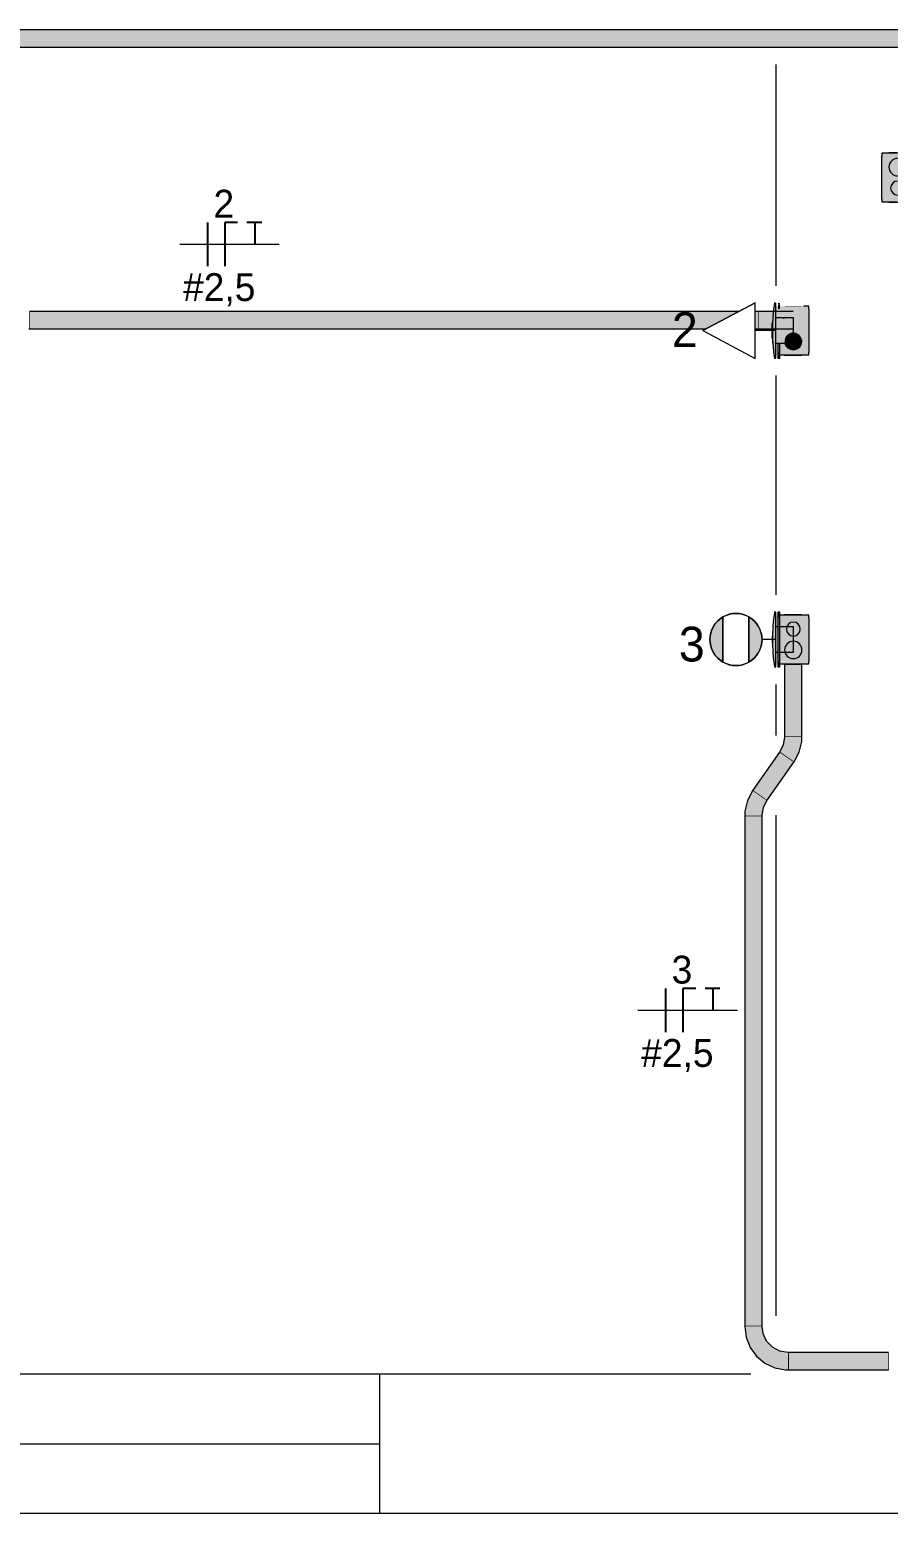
# Model space of a CAD drawing. Header units: metres. Extents: x 42.2 to 73.1, y -1.3 to 59.8.
# Drawn here: x 44.513 to 45.748, y 51.902 to 54.034 of the extents above; entities that cross this region are included whole.
import ezdxf

# ---------------------------------------------------------------- set-up
doc = ezdxf.new("R2010")
doc.units = ezdxf.units.M
doc.linetypes.add('Hidden 1_5', pattern=[0.0022, 0.0015, -0.0007])
for name, color, linetype, lineweight in [('A-ANNO-NOTE', 7, 'Continuous', 18), ('A-DETL', 7, 'Hidden 1_5', 18), ('A-GENM', 7, 'Continuous', 18), ('ARQ-ELEV6', 7, 'Continuous', 18), ('ARQ-PAR', 7, 'Continuous', 18), ('Dispositivos elétricos', 7, 'Continuous', 70), ('E-POWR-CNDT', 7, 'Continuous', 35), ('Identificadores de dispositivos elétricos', 7, 'Continuous', 9)]:
    doc.layers.add(name, color=color, linetype=linetype, lineweight=lineweight)
for name, color, linetype, lineweight, true_color in [('BASE ELETRICO__dwg', 7, 'Continuous', 18, 0x767676), ('Fase', 1, 'Continuous', 25, 0xff0000), ('Neutro', 5, 'Continuous', 25, 0x0000ff), ('Terra', 3, 'Continuous', 25, 0x00ff00)]:
    doc.layers.add(name, color=color, linetype=linetype, lineweight=lineweight, true_color=true_color)
doc.styles.add('Century Gothic', font='GOTHIC.TTF', dxfattribs={"height": 0.05})
doc.styles.add('Century Gothic_1', font='GOTHIC.TTF', dxfattribs={"height": 0.04})

# ---------------------------------------------------------------- blocks, each defined once
blk = doc.blocks.new('BASE ELETRICO__dwg-8227098-PLANTA BAIXA - TÉRREO')
at = {"layer": 'ARQ-ELEV6', "color": 252, "true_color": 0x8e8e8e}
for p, q in [((45.0158, 52.1018), (45.0158, 51.9018)), ((44.0158, 52.0018), (45.0158, 52.0018)), ((49.3109, 51.9018), (42.166, 51.9018))]:
    blk.add_line(p, q, dxfattribs=at)
at = {"layer": 'ARQ-PAR', "color": 252, "true_color": 0x8e8e8e}
for p, q in [((45.5858, 53.9843), (45.5858, 53.6663)), ((45.5858, 53.5374), (45.5858, 53.2222)), ((45.5858, 53.0933), (45.5858, 53.02)), ((45.5858, 52.9055), (45.5858, 52.1858)), ((45.5498, 52.1018), (43.7287, 52.1018))]:
    blk.add_line(p, q, dxfattribs=at)
blk = doc.blocks.new('PVC Corrugado Amarelo_Caixa de Luz 4x2 - Linha Eletroduto Corrugado _Amarelo_-V21-PLANTA BAIXA - TÉRREO')
at = {"layer": 'E-POWR-CNDT', "linetype": 'Hidden 1_5', "lineweight": 18, "true_color": 0xffff00}
h = blk.add_hatch(color=2, dxfattribs=at)
h.paths.add_polyline_path([(-0.031, 0.0445), (-0.0313, 0.0475), (-0.035, 0.0474), (-0.0349, 0.0058), (-0.031, 0.0058), (-0.031, 0.0396)])
h.paths.add_polyline_path([(-0.031, 0), (-0.0313, 0.0028), (-0.035, 0.0028), (-0.0349, 0), (-0.0313, 0)])
h = blk.add_hatch(color=2, dxfattribs=at)
h.paths.add_polyline_path([(0.031, 0.0475), (-0.031, 0.0475), (-0.031, 0.0058), (-0.0274, 0.0058), (-0.0272, 0.0192), (-0.0275, 0.0251), (-0.0271, 0.0282), (-0.0252, 0.0321), (-0.0235, 0.0341), (-0.0213, 0.0358), (-0.0177, 0.0371), (-0.0143, 0.0374), (-0.0118, 0.0371), (-0.0081, 0.0353), (-0.006, 0.0336), (-0.0038, 0.0303), (-0.0028, 0.0274), (-0.0027, 0.0236), (-0.0028, 0.0207), (-0.0027, 0.0153), (-0.0025, 0.0058), (0.031, 0.0058), (0.031, 0.0445)])
h.paths.add_polyline_path([(0.031, 0.0028), (-0.0025, 0.0028), (-0.0025, 0), (0.031, 0)])
h.paths.add_polyline_path([(0.0275, 0.025), (0.0271, 0.0218), (0.0252, 0.0179), (0.0232, 0.0157), (0.0207, 0.0139), (0.0173, 0.0128), (0.015, 0.0125), (0.0118, 0.0129), (0.0079, 0.0148), (0.006, 0.0163), (0.004, 0.0192), (0.0029, 0.0218), (0.0026, 0.026), (0.0029, 0.0282), (0.0048, 0.0321), (0.0062, 0.0338), (0.0087, 0.0358), (0.0118, 0.0371), (0.015, 0.0375), (0.0184, 0.037), (0.0218, 0.0354), (0.024, 0.0337), (0.0259, 0.031), (0.0271, 0.0282)])
h.paths.add_polyline_path([(-0.0274, 0), (-0.0275, 0.0028), (-0.031, 0.0028), (-0.031, 0), (-0.0274, 0)])
for points in [[(-0.0121, 0.0478), (-0.0121, 0.048), (-0.0155, 0.048), (-0.0155, 0.0475), (-0.0121, 0.0475)], [(0, 0.048), (-0.0121, 0.0478), (-0.0121, 0.0475), (0, 0.0475)], [(0.0121, 0.0476), (0.0121, 0.048), (0, 0.048), (0, 0.0475), (0.0121, 0.0475)], [(0.0155, 0.0475), (0.0155, 0.048), (0.0121, 0.048), (0.0121, 0.0475), (0.015, 0.0475)], [(-0.035, 0.025), (-0.035, 0.0371), (-0.0355, 0.0371), (-0.0355, 0.025)], [(-0.035, 0.025), (-0.0355, 0.025), (-0.0355, 0.0129), (-0.035, 0.0129), (-0.035, 0.0218)], [(0.0275, 0.025), (0.0271, 0.0282), (0.0252, 0.0321), (0.0235, 0.0341), (0.0207, 0.0361), (0.0172, 0.0372), (0.015, 0.0375), (0.0118, 0.0371), (0.0082, 0.0354), (0.006, 0.0337), (0.0038, 0.0303), (0.0028, 0.0275), (0.0026, 0.0241), (0.003, 0.0217), (0.0048, 0.0179), (0.0065, 0.0159), (0.0087, 0.0142), (0.0118, 0.0129), (0.0157, 0.0126), (0.0182, 0.0129), (0.0214, 0.0143), (0.024, 0.0163), (0.0263, 0.0198), (0.0271, 0.0218)], [(0.0355, 0.0321), (0.0355, 0.0371), (0.035, 0.0371), (0.035, 0.025), (0.0355, 0.025), (0.0355, 0.0313)], [(0.0355, 0.0163), (0.0355, 0.025), (0.035, 0.025), (0.035, 0.0129), (0.0355, 0.0129), (0.0355, 0.0162)], [(-0.0371, 0.0058), (-0.0395, 0.0058), (-0.0395, 0.0028), (-0.0371, 0.0028)], [(-0.031, 0.0028), (-0.0313, 0.0058), (-0.0371, 0.0058), (-0.0368, 0.0028), (-0.031, 0.0028)], [(0.031, 0.0028), (0.031, 0.0058), (0, 0.0058), (0, 0.0028), (0.0303, 0.0028)], [(0.0371, 0.0028), (0.037, 0.0058), (0.031, 0.0058), (0.0313, 0.0028), (0.037, 0.0028)], [(0.0395, 0.0028), (0.0395, 0.0058), (0.0371, 0.0058), (0.0371, 0.0028), (0.039, 0.0028)]]:
    blk.add_hatch(color=2, dxfattribs=at).paths.add_polyline_path(points)
h = blk.add_hatch(color=2, dxfattribs=at)
h.paths.add_polyline_path([(0.035, 0.03), (0.0349, 0.0475), (0.031, 0.0475), (0.031, 0.0058), (0.035, 0.0058), (0.035, 0.0282)])
h.paths.add_polyline_path([(0.035, 0.0028), (0.031, 0.0028), (0.0313, 0), (0.035, 0)])
h = blk.add_hatch(color=2, dxfattribs=at)
h.paths.add_polyline_path([(0, 0.0058), (-0.0025, 0.0058), (-0.0025, 0.0028), (0, 0.0028), (0, 0.0042)])
h.paths.add_polyline_path([(-0.0274, 0.0058), (-0.031, 0.0058), (-0.031, 0.0028), (-0.0274, 0.0028), (-0.0274, 0.0052)])
at = {"layer": 'E-POWR-CNDT', "lineweight": 18}
for p, q in [((-0.035, 0.0475), (-0.035, 0.0396)), ((-0.031, 0.0475), (-0.035, 0.0475)), ((-0.031, 0.0475), (0.031, 0.0475)), ((-0.016, 0.048), (-0.016, 0.0475)), ((-0.0122, 0.048), (-0.016, 0.048)), ((-0.0125, 0.048), (-0.0125, 0.0475)), ((0, 0.048), (-0.0125, 0.048)), ((0.0125, 0.048), (0, 0.048)), ((0.016, 0.048), (0.0122, 0.048)), ((0.0125, 0.0475), (0.0125, 0.048)), ((0.016, 0.0475), (0.016, 0.048)), ((0.035, 0.0475), (0.031, 0.0475)), ((0.035, 0.0058), (0.035, 0.0475)), ((0.0355, 0.0375), (0.035, 0.0375)), ((0.0355, 0.0375), (0.035, 0.0375)), ((0.0355, 0.025), (0.0355, 0.0375)), ((0.0355, 0.0371), (0.0355, 0.0375)), ((0.0355, 0.0125), (0.0355, 0.025)), ((0.031, 0.0058), (0.0178, 0.0058)), ((0.0178, 0.0028), (0.031, 0.0028)), ((0.0371, 0.0058), (0.031, 0.0058)), ((0.031, 0.0028), (0.0371, 0.0028)), ((0.035, 0.0125), (0.0355, 0.0125)), ((0.035, 0.0125), (0.0355, 0.0125)), ((0.0355, 0.0125), (0.0355, 0.0129)), ((0.0371, 0.0028), (0.0371, 0.0058)), ((0.0395, 0.0058), (0.0371, 0.0058)), ((0.0371, 0.0058), (0.0371, 0.0028)), ((0.0371, 0.0028), (0.0395, 0.0028)), ((0.0395, 0.0028), (0.0395, 0.0058))]:
    blk.add_line(p, q, dxfattribs=at)
for start, end in [(360, 98.9136), (282.5595, 360)]:
    blk.add_arc((0.015, 0.025), 0.0125, start, end, dxfattribs=at)
blk = doc.blocks.new('1_ Ponto de Ar Condicionado 4x2 - Ponto de Força Saida de Fio-8299893-PLANTA BAIXA - TÉRREO')
at = {"layer": 'A-GENM', "true_color": 0xfbfbfb}
blk.add_hatch(color=7, dxfattribs=at).paths.add_polyline_path([(-0.0395, 0.002), (-0.0395, 0), (0.0395, 0), (0.0395, 0.002), (0, 0.0051), (-0.0312, 0.0027)])
h = blk.add_hatch(color=7, dxfattribs=at)
h.paths.add_polyline_path([(-0.005, 0.0051), (-0.0048, 0.0048), (-0.0038, 0.0051), (-0.0048, 0.0051)])
h.paths.add_polyline_path([(0, 0.0051), (0.005, 0.0047), (0.0048, 0.0051), (0.0009, 0.0051)])
at = {"layer": 'A-GENM'}
for p, q in [((-0.0395, 0.002), (-0.0395, 0)), ((-0.0395, 0), (0, 0)), ((0, 0), (0.0395, 0)), ((0.0395, 0), (0.0395, 0.002))]:
    blk.add_line(p, q, dxfattribs=at)
blk.add_arc((0, -0.2479), 0.253, 81.0302, 98.9698, dxfattribs=at)
for points, knots in [([(0.005, 0.0051), (0.005, 0.0051), (0.0048, 0.0051), (0.0043, 0.0051), (0.0039, 0.0051), (0.0032, 0.0051), (0.0025, 0.0051), (0.0017, 0.0051), (0.0008, 0.0051), (0, 0.0051), (-0.0008, 0.0051), (-0.0015, 0.0051), (-0.0023, 0.0051), (-0.0032, 0.0051), (-0.004, 0.0051), (-0.0048, 0.0051), (-0.005, 0.0051), (-0.005, 0.0051)], [0, 0, 0, 0, 0.111111, 0.166667, 0.222222, 0.277778, 0.333333, 0.388889, 0.444444, 0.513889, 0.548611, 0.583333, 0.652778, 0.722222, 0.791667, 0.861111, 1, 1, 1, 1]), ([(-0.005, 0.0051), (-0.005, 0.0051), (-0.0049, 0.0051), (-0.0047, 0.0051), (-0.0043, 0.0051), (-0.0039, 0.0051), (-0.0032, 0.0051), (-0.0025, 0.0051), (-0.0017, 0.0051), (-0.0008, 0.0051), (0, 0.0051), (0.0008, 0.0051), (0.0015, 0.0051), (0.0023, 0.0051), (0.0032, 0.0051), (0.004, 0.0051), (0.0048, 0.0051), (0.005, 0.0051), (0.005, 0.0051)], [0, 0, 0, 0, 0.055556, 0.111111, 0.166667, 0.222222, 0.277778, 0.333333, 0.388889, 0.444444, 0.513889, 0.548611, 0.583333, 0.652778, 0.722222, 0.791667, 0.861111, 1, 1, 1, 1])]:
    blk.add_open_spline(points, degree=3, knots=knots, dxfattribs=at)
blk = doc.blocks.new('PVC Corrugado Amarelo_Caixa de Luz 4x2 - PVC Corrugado Amarelo_Caixa de Luz 4x2-V37-PLANTA BAIXA - TÉRREO')
at = {"layer": 'E-POWR-CNDT', "linetype": 'Hidden 1_5', "lineweight": 18, "true_color": 0xffff00}
h = blk.add_hatch(color=2, dxfattribs=at)
h.paths.add_polyline_path([(-0.031, 0.0445), (-0.0313, 0.0475), (-0.035, 0.0474), (-0.0349, 0.0058), (-0.031, 0.0058), (-0.031, 0.0396)])
h.paths.add_polyline_path([(-0.031, 0.0028), (-0.035, 0.0028), (-0.0349, 0), (-0.031, 0)])
h = blk.add_hatch(color=2, dxfattribs=at)
h.paths.add_polyline_path([(0.031, 0.0354), (0.031, 0.0475), (-0.031, 0.0475), (-0.031, 0.0058), (0.031, 0.0058), (0.031, 0.0347)])
h.paths.add_polyline_path([(0.031, 0.0028), (-0.031, 0.0028), (-0.031, 0), (0.031, 0)])
h.paths.add_polyline_path([(0.0275, 0.025), (0.0271, 0.0218), (0.0252, 0.0179), (0.0232, 0.0157), (0.0212, 0.0142), (0.0173, 0.0128), (0.015, 0.0125), (0.0118, 0.0129), (0.0079, 0.0148), (0.006, 0.0163), (0.0042, 0.0188), (0.0029, 0.0218), (0.0025, 0.025), (0.0029, 0.0282), (0.0048, 0.0321), (0.0065, 0.0341), (0.0087, 0.0358), (0.0118, 0.0371), (0.015, 0.0375), (0.0184, 0.037), (0.0221, 0.0352), (0.024, 0.0337), (0.0259, 0.031), (0.0271, 0.0282)])
h.paths.add_polyline_path([(-0.005, 0.025), (-0.0056, 0.0218), (-0.0063, 0.02), (-0.0088, 0.0173), (-0.01, 0.0163), (-0.0124, 0.0153), (-0.015, 0.015), (-0.0185, 0.0157), (-0.02, 0.0163), (-0.0221, 0.0179), (-0.0237, 0.02), (-0.0248, 0.0235), (-0.025, 0.025), (-0.0247, 0.0276), (-0.0237, 0.03), (-0.0213, 0.0327), (-0.02, 0.0337), (-0.0176, 0.0347), (-0.015, 0.035), (-0.0115, 0.0343), (-0.01, 0.0337), (-0.0073, 0.0313), (-0.0063, 0.03), (-0.0053, 0.0276)])
for points in [[(-0.0121, 0.0478), (-0.0121, 0.048), (-0.0155, 0.048), (-0.0155, 0.0475), (-0.0121, 0.0475)], [(0, 0.048), (-0.0121, 0.0478), (-0.0121, 0.0475), (0, 0.0475)], [(0.0121, 0.0475), (0.0121, 0.048), (0, 0.048), (0, 0.0475), (0.0118, 0.0475)], [(0.0155, 0.048), (0.0121, 0.048), (0.0121, 0.0475), (0.0155, 0.0475)], [(-0.035, 0.0276), (-0.035, 0.0371), (-0.0355, 0.0371), (-0.0355, 0.025), (-0.035, 0.025)], [(-0.035, 0.0163), (-0.035, 0.025), (-0.0355, 0.025), (-0.0355, 0.0129), (-0.035, 0.0129), (-0.035, 0.0162)], [(0.0355, 0.0371), (0.035, 0.0371), (0.035, 0.025), (0.0355, 0.025), (0.0355, 0.0358)], [(0.0355, 0.0162), (0.0355, 0.025), (0.035, 0.025), (0.035, 0.0129), (0.0355, 0.0129), (0.0355, 0.0142)], [(-0.0371, 0.003), (-0.0371, 0.0058), (-0.0395, 0.0058), (-0.0395, 0.0028), (-0.0371, 0.0028)], [(-0.031, 0.0058), (-0.0371, 0.0058), (-0.0368, 0.0028), (-0.031, 0.0028)], [(0, 0.0058), (-0.031, 0.0058), (-0.031, 0.0028), (0, 0.0028)], [(0.031, 0.0028), (0.031, 0.0058), (0, 0.0058), (0, 0.0028), (0.0303, 0.0028)], [(0.0371, 0.0058), (0.031, 0.0058), (0.0313, 0.0028), (0.0371, 0.0028)], [(0.0395, 0.0028), (0.0395, 0.0058), (0.0371, 0.0058), (0.0371, 0.0028), (0.0389, 0.0028)]]:
    blk.add_hatch(color=2, dxfattribs=at).paths.add_polyline_path(points)
h = blk.add_hatch(color=2, dxfattribs=at)
h.paths.add_polyline_path([(0.035, 0), (0.0349, 0.0028), (0.031, 0.0028), (0.0313, 0), (0.0349, 0)])
h.paths.add_polyline_path([(0.035, 0.0162), (0.0349, 0.0475), (0.031, 0.0475), (0.0312, 0.0058), (0.035, 0.0058), (0.035, 0.0142)])
h = blk.add_hatch(color=2, dxfattribs=at)
h.paths.add_polyline_path([(0.0275, 0.025), (0.0271, 0.0282), (0.0252, 0.0321), (0.0235, 0.0341), (0.0212, 0.0358), (0.0172, 0.0372), (0.015, 0.0375), (0.0118, 0.0371), (0.0082, 0.0354), (0.006, 0.0337), (0.0038, 0.0303), (0.0028, 0.0276), (0.0026, 0.0241), (0.0029, 0.0218), (0.0048, 0.0179), (0.0065, 0.0159), (0.0087, 0.0142), (0.0118, 0.0129), (0.0157, 0.0126), (0.0182, 0.0129), (0.0221, 0.0148), (0.024, 0.0163), (0.0263, 0.0198), (0.0271, 0.0218)])
h.paths.add_polyline_path([(-0.005, 0.025), (-0.0056, 0.0282), (-0.0063, 0.03), (-0.0079, 0.0321), (-0.011, 0.0341), (-0.0129, 0.0347), (-0.015, 0.035), (-0.0176, 0.0347), (-0.02, 0.0337), (-0.0221, 0.0321), (-0.0237, 0.03), (-0.0248, 0.0266), (-0.025, 0.025), (-0.0244, 0.0218), (-0.0237, 0.02), (-0.0213, 0.0173), (-0.02, 0.0163), (-0.0176, 0.0153), (-0.015, 0.015), (-0.0124, 0.0153), (-0.01, 0.0163), (-0.0073, 0.0188), (-0.0062, 0.0204), (-0.0052, 0.0234), (-0.005, 0.0247)])
at = {"layer": 'E-POWR-CNDT', "lineweight": 18}
for p, q in [((-0.035, 0.0475), (-0.035, 0.0058)), ((-0.031, 0.0475), (-0.035, 0.0475)), ((-0.031, 0.0475), (0.031, 0.0475)), ((-0.016, 0.048), (-0.016, 0.0475)), ((-0.0122, 0.048), (-0.016, 0.048)), ((-0.0125, 0.048), (-0.0125, 0.0475)), ((0, 0.048), (-0.0125, 0.048)), ((0.0125, 0.048), (0, 0.048)), ((0.016, 0.048), (0.0122, 0.048)), ((0.0125, 0.0475), (0.0125, 0.048)), ((0.016, 0.0475), (0.016, 0.048)), ((0.035, 0.0475), (0.031, 0.0475)), ((0.035, 0.0058), (0.035, 0.0475)), ((-0.035, 0.0375), (-0.0355, 0.0375)), ((-0.035, 0.0375), (-0.0355, 0.0375)), ((-0.0355, 0.0375), (-0.0355, 0.025)), ((-0.0355, 0.0375), (-0.0355, 0.0371)), ((-0.0355, 0.025), (-0.0355, 0.0125)), ((0.0355, 0.0375), (0.035, 0.0375)), ((0.0355, 0.0375), (0.035, 0.0375)), ((0.0355, 0.025), (0.0355, 0.0375)), ((0.0355, 0.0125), (0.0355, 0.025)), ((-0.0395, 0.0058), (-0.0395, 0.0028)), ((-0.0371, 0.0058), (-0.0395, 0.0058)), ((-0.0395, 0.0028), (-0.0371, 0.0028)), ((-0.0371, 0.0058), (-0.0371, 0.0028)), ((-0.031, 0.0058), (-0.0371, 0.0058)), ((-0.0371, 0.0058), (-0.0371, 0.0028)), ((-0.0371, 0.0028), (-0.031, 0.0028)), ((-0.0355, 0.0129), (-0.0355, 0.0125)), ((-0.0355, 0.0125), (-0.035, 0.0125)), ((-0.0355, 0.0125), (-0.035, 0.0125)), ((0, 0.0058), (-0.031, 0.0058)), ((-0.031, 0.0028), (0, 0.0028)), ((0.031, 0.0058), (0, 0.0058)), ((0, 0.0028), (0.031, 0.0028)), ((0.0371, 0.0058), (0.031, 0.0058)), ((0.031, 0.0028), (0.0371, 0.0028)), ((0.035, 0.0125), (0.0355, 0.0125)), ((0.035, 0.0125), (0.0355, 0.0125)), ((0.0371, 0.0028), (0.0371, 0.0058)), ((0.0395, 0.0058), (0.0371, 0.0058)), ((0.0371, 0.0058), (0.0371, 0.0028)), ((0.0371, 0.0028), (0.0395, 0.0028)), ((0.0395, 0.0028), (0.0395, 0.0058))]:
    blk.add_line(p, q, dxfattribs=at)
for centre, radius, start, end in [((-0.015, 0.025), 0.01, 360, 180), ((-0.015, 0.025), 0.01, 180, 360), ((0.015, 0.025), 0.0125, 360, 180), ((0.015, 0.025), 0.0125, 180, 360)]:
    blk.add_arc(centre, radius, start, end, dxfattribs=at)
blk = doc.blocks.new('PVC Corrugado Amarelo_Caixa de Luz 4x2 - PVC Corrugado Amarelo_Caixa de Luz 4x2-V39-PLANTA BAIXA - TÉRREO')
at = {"layer": 'E-POWR-CNDT', "linetype": 'Hidden 1_5', "lineweight": 18, "true_color": 0xffff00}
h = blk.add_hatch(color=2, dxfattribs=at)
h.paths.add_polyline_path([(-0.035, 0.0028), (-0.0349, 0), (-0.031, 0), (-0.0313, 0.0028), (-0.0349, 0.0028)])
h.paths.add_polyline_path([(-0.035, 0.0338), (-0.0349, 0.0058), (-0.031, 0.0058), (-0.0313, 0.0475), (-0.035, 0.0474), (-0.035, 0.0347)])
h = blk.add_hatch(color=2, dxfattribs=at)
h.paths.add_polyline_path([(-0.031, 0.0187), (-0.0308, 0.0058), (0.031, 0.0058), (0.031, 0.0475), (-0.031, 0.0475), (-0.031, 0.0216)])
h.paths.add_polyline_path([(-0.031, 0), (0.031, 0), (0.031, 0.0028), (-0.031, 0.0028)])
h.paths.add_polyline_path([(-0.025, 0.025), (-0.0247, 0.0276), (-0.0237, 0.03), (-0.0217, 0.0324), (-0.02, 0.0337), (-0.0176, 0.0347), (-0.015, 0.035), (-0.0114, 0.0342), (-0.01, 0.0337), (-0.0073, 0.0312), (-0.0063, 0.03), (-0.0053, 0.0276), (-0.005, 0.0247), (-0.0056, 0.0218), (-0.0063, 0.02), (-0.0087, 0.0173), (-0.01, 0.0163), (-0.0124, 0.0153), (-0.015, 0.015), (-0.0185, 0.0157), (-0.02, 0.0163), (-0.0221, 0.0179), (-0.0237, 0.02), (-0.0248, 0.0235)])
h.paths.add_polyline_path([(0.0025, 0.025), (0.0029, 0.0282), (0.0048, 0.0321), (0.0067, 0.0342), (0.0088, 0.0358), (0.0118, 0.0371), (0.015, 0.0375), (0.0184, 0.037), (0.0221, 0.0352), (0.0238, 0.0338), (0.0259, 0.031), (0.0271, 0.0282), (0.0275, 0.025), (0.0271, 0.0218), (0.0252, 0.0179), (0.0232, 0.0157), (0.0213, 0.0142), (0.0173, 0.0128), (0.0149, 0.0125), (0.0118, 0.0129), (0.0079, 0.0148), (0.006, 0.0163), (0.0042, 0.0187), (0.0029, 0.0218), (0.0026, 0.0241)])
for points in [[(-0.0155, 0.0475), (-0.0121, 0.0475), (-0.0121, 0.048), (-0.0155, 0.048)], [(-0.0121, 0.0478), (-0.0121, 0.0475), (0, 0.0475), (0, 0.048), (-0.0121, 0.048)], [(0, 0.0475), (0.0121, 0.0476), (0.0121, 0.048), (0, 0.048)], [(0.0121, 0.048), (0.0121, 0.0475), (0.0155, 0.0475), (0.0155, 0.048), (0.0139, 0.048)], [(-0.0355, 0.025), (-0.035, 0.025), (-0.035, 0.0371), (-0.0355, 0.0371), (-0.0355, 0.0276)], [(-0.0355, 0.0129), (-0.035, 0.0129), (-0.035, 0.025), (-0.0355, 0.025), (-0.0355, 0.0142)], [(0.035, 0.0282), (0.035, 0.025), (0.0355, 0.025), (0.0355, 0.0371), (0.035, 0.0371), (0.035, 0.03)], [(0.035, 0.0218), (0.035, 0.0129), (0.0355, 0.0129), (0.0355, 0.025), (0.035, 0.025), (0.035, 0.0224)], [(-0.0395, 0.0058), (-0.0395, 0.0028), (-0.0371, 0.0028), (-0.0371, 0.0058), (-0.0389, 0.0058)], [(-0.0371, 0.0028), (-0.031, 0.0028), (-0.0313, 0.0058), (-0.0371, 0.0058)], [(-0.031, 0.0028), (0, 0.0028), (0, 0.0058), (-0.031, 0.0058)], [(0, 0.0028), (0.031, 0.0028), (0.031, 0.0058), (0, 0.0058)], [(0.031, 0.0058), (0.0313, 0.0028), (0.0371, 0.0028), (0.037, 0.0058), (0.0312, 0.0058)], [(0.0371, 0.0058), (0.0371, 0.0028), (0.0395, 0.0028), (0.0392, 0.0058), (0.0389, 0.0058)]]:
    blk.add_hatch(color=2, dxfattribs=at).paths.add_polyline_path(points)
h = blk.add_hatch(color=2, dxfattribs=at)
h.paths.add_polyline_path([(0.031, 0.0104), (0.031, 0.0058), (0.035, 0.0058), (0.0349, 0.0475), (0.031, 0.0475), (0.031, 0.0125)])
h.paths.add_polyline_path([(0.031, 0), (0.035, 0), (0.0349, 0.0028), (0.031, 0.0028)])
h = blk.add_hatch(color=2, dxfattribs=at)
h.paths.add_polyline_path([(-0.025, 0.025), (-0.0244, 0.0218), (-0.0237, 0.02), (-0.0221, 0.0179), (-0.02, 0.0163), (-0.0176, 0.0153), (-0.015, 0.015), (-0.0124, 0.0153), (-0.01, 0.0163), (-0.0073, 0.0187), (-0.0062, 0.0204), (-0.0052, 0.0234), (-0.005, 0.025), (-0.0056, 0.0282), (-0.0063, 0.03), (-0.0079, 0.0321), (-0.011, 0.0341), (-0.0129, 0.0347), (-0.015, 0.035), (-0.0186, 0.0342), (-0.02, 0.0337), (-0.0221, 0.0321), (-0.0237, 0.03), (-0.0248, 0.0266)])
h.paths.add_polyline_path([(0.0025, 0.025), (0.0029, 0.0218), (0.0048, 0.0179), (0.0065, 0.0159), (0.0088, 0.0142), (0.0118, 0.0129), (0.0157, 0.0126), (0.0182, 0.0129), (0.0221, 0.0148), (0.024, 0.0163), (0.0263, 0.0198), (0.0271, 0.0218), (0.0275, 0.025), (0.0271, 0.0282), (0.0252, 0.0321), (0.0233, 0.0342), (0.0213, 0.0358), (0.0172, 0.0372), (0.015, 0.0375), (0.0118, 0.0371), (0.0088, 0.0358), (0.006, 0.0337), (0.0038, 0.0303), (0.0028, 0.0276), (0.0027, 0.0267)])
at = {"layer": 'E-POWR-CNDT', "lineweight": 18}
for p, q in [((-0.035, 0.0475), (-0.035, 0.025)), ((-0.031, 0.0475), (-0.035, 0.0475)), ((-0.031, 0.0475), (0.031, 0.0475)), ((-0.016, 0.048), (-0.016, 0.0475)), ((-0.0122, 0.048), (-0.016, 0.048)), ((-0.0125, 0.048), (-0.0125, 0.0475)), ((0, 0.048), (-0.0125, 0.048)), ((0.0125, 0.048), (0, 0.048)), ((0.016, 0.048), (0.0122, 0.048)), ((0.0125, 0.0475), (0.0125, 0.048)), ((0.016, 0.0475), (0.016, 0.048)), ((0.035, 0.0475), (0.031, 0.0475)), ((0.035, 0.025), (0.035, 0.0475)), ((-0.035, 0.0375), (-0.0355, 0.0375)), ((-0.035, 0.0375), (-0.0355, 0.0375)), ((-0.0355, 0.0375), (-0.0355, 0.025)), ((0.0355, 0.0375), (0.035, 0.0375)), ((0.0355, 0.0375), (0.035, 0.0375)), ((0.0355, 0.025), (0.0355, 0.0375)), ((0.0355, 0.0371), (0.0355, 0.0375)), ((-0.0371, 0.0058), (-0.0395, 0.0058)), ((-0.0395, 0.0028), (-0.0371, 0.0028)), ((-0.0327, 0.0058), (-0.0371, 0.0058)), ((-0.0371, 0.0028), (-0.031, 0.0028)), ((-0.0355, 0.0142), (-0.0355, 0.0125)), ((-0.0156, 0.0058), (-0.031, 0.0058)), ((-0.031, 0.0028), (-0.0156, 0.0028)), ((0.031, 0.0058), (0.0156, 0.0058)), ((0.0156, 0.0028), (0.031, 0.0028)), ((0.0371, 0.0058), (0.031, 0.0058)), ((0.031, 0.0028), (0.0371, 0.0028)), ((0.0355, 0.0125), (0.0355, 0.0142)), ((0.0355, 0.0125), (0.0355, 0.0129)), ((0.0395, 0.0058), (0.0371, 0.0058)), ((0.0371, 0.0028), (0.0395, 0.0028))]:
    blk.add_line(p, q, dxfattribs=at)
for centre, radius in [((-0.015, 0.025), 0.01), ((0.015, 0.025), 0.0125)]:
    blk.add_arc(centre, radius, 360, 180, dxfattribs=at)
blk = doc.blocks.new('1_a_1 Tomada 2P_T_Conjunto 4x2 - a_ Tomada 2P_T 10A-V20-PLANTA BAIXA - TÉRREO')
at = {"layer": 'A-GENM', "true_color": 0xfbfbfb}
h = blk.add_hatch(color=7, dxfattribs=at)
h.paths.add_polyline_path([(-0.0395, 0.0004), (-0.0395, 0), (0.0026, 0.0001), (0.0025, 0.0049), (0, 0.0051), (-0.0395, 0.002)])
h.paths.add_polyline_path([(0.0273, 0.003), (0.0275, 0), (0.0395, 0), (0.0395, 0.002), (0.0274, 0.003)])
blk.add_hatch(color=7, dxfattribs=at).paths.add_polyline_path([(-0.0185, 0.0037), (0, 0.0051), (0.0027, 0.0051), (0.0025, 0.0056), (-0.0185, 0.0056), (-0.0185, 0.0051)])
at = {"layer": 'A-DETL'}
for p, q in [((0.0028, 0.0056), (0.0111, 0.0056)), ((0.0026, 0), (0.0273, 0)), ((0.0168, -0.0114), (0.0175, -0.0114))]:
    blk.add_line(p, q, dxfattribs=at)
for start, end in [(83.7979, 89.3775), (87.5203, 89.3789)]:
    blk.add_arc((0, -0.2479), 0.253, start, end, dxfattribs=at)
at = {"layer": 'A-GENM'}
for p, q in [((-0.0395, 0.002), (-0.0395, 0)), ((-0.0395, 0), (0, 0)), ((-0.0111, 0.0056), (0.0027, 0.0056)), ((0, 0), (0.0026, 0)), ((0.0395, 0), (0.0395, 0.002)), ((0.0274, 0), (0.0395, 0))]:
    blk.add_line(p, q, dxfattribs=at)
for start, end in [(89.3887, 98.9698), (89.3901, 92.4797), (81.0302, 83.7867)]:
    blk.add_arc((0, -0.2479), 0.253, start, end, dxfattribs=at)
blk = doc.blocks.new('Fiação_PEX_Tags Eletrical Fixtures - 2_ FNT-4480792-PLANTA BAIXA - TÉRREO')
at = {"layer": 'Fase'}
blk.add_line((-0.000983, 0.00125), (-0.000983, -0.00125), dxfattribs=at)
at = {"layer": 'Identificadores de dispositivos elétricos'}
blk.add_line((-0.002569, 0), (0.003149, 0), dxfattribs=at)
at = {"layer": 'Neutro'}
for p, q in [((0.000017, 0.00125), (0.000017, -0.00125)), ((0.000017, 0.00125), (0.000017, -0.000772)), ((0.000759, 0.00125), (0.000017, 0.00125))]:
    blk.add_line(p, q, dxfattribs=at)
at = {"layer": 'Terra'}
for p, q in [((0.002149, 0.00125), (0.00129, 0.00125)), ((0.001746, 0.00125), (0.001746, 0))]:
    blk.add_line(p, q, dxfattribs=at)

msp = doc.modelspace()

# ---------------------------------------------------------------- hatches: boundary and pattern name
at = {"layer": 'A-ANNO-NOTE'}
for points in [[(45.5095, 53.1253), (45.5095, 53.1902), (45.5063, 53.1881), (45.5032, 53.1856), (45.5004, 53.1828), (45.4968, 53.1782), (45.494, 53.173), (45.4926, 53.1693), (45.4913, 53.1636), (45.4908, 53.1578), (45.4908, 53.1558), (45.4916, 53.15), (45.4926, 53.1462), (45.4949, 53.1407), (45.498, 53.1357), (45.5004, 53.1327), (45.5032, 53.1299), (45.5079, 53.1263)], [(45.547, 53.1253), (45.5503, 53.1274), (45.5534, 53.1299), (45.5562, 53.1328), (45.5597, 53.1373), (45.5627, 53.1428), (45.564, 53.1462), (45.5653, 53.1519), (45.5658, 53.1578), (45.5656, 53.1616), (45.565, 53.1656), (45.5639, 53.1695), (45.5617, 53.1748), (45.5586, 53.1798), (45.556, 53.183), (45.5534, 53.1856), (45.5487, 53.1892), (45.547, 53.1902), (45.547, 53.1263)]]:
    msp.add_hatch(color=256, dxfattribs=at).paths.add_polyline_path(points)
at = {"layer": 'E-POWR-CNDT', "true_color": 0xffff00}
for points in [[(48.16, 54.0218), (48.16, 54.0343), (44.1216, 54.0343), (44.1218, 54.0218), (48.1202, 54.0218)], [(44.5998, 54.0093), (48.16, 54.0093), (48.16, 54.0218), (44.1216, 54.0218), (44.1218, 54.0093), (44.5943, 54.0093)], [(44.5125, 53.6043), (44.5125, 53.6293), (44.5115, 53.6291), (44.5115, 53.6043)], [(45.5598, 53.6168), (45.5608, 53.6168), (45.5608, 53.6293), (45.5598, 53.6293), (45.5598, 53.6201)], [(45.5598, 53.6043), (45.5608, 53.6043), (45.5608, 53.6168), (45.5598, 53.6168), (45.5598, 53.6047)], [(45.5994, 53.6168), (45.6233, 53.6168), (45.6229, 53.6201), (45.6212, 53.6237), (45.6195, 53.6258), (45.6168, 53.6278), (45.614, 53.6289), (45.6093, 53.6293), (45.5987, 53.629), (45.5844, 53.6292), (45.5689, 53.629), (45.5608, 53.6293), (45.5608, 53.6168), (45.5992, 53.6168)], [(45.6108, 53.6043), (45.6158, 53.6055), (45.6179, 53.6066), (45.6196, 53.608), (45.6216, 53.6106), (45.6229, 53.6136), (45.6233, 53.6168), (45.5608, 53.6168), (45.5608, 53.6043), (45.5745, 53.6046), (45.5992, 53.6044), (45.6089, 53.6046), (45.6094, 53.6045)], [(45.5987, 53.0191), (45.6108, 53.0191), (45.6108, 53.1223), (45.5983, 53.1223), (45.5985, 53.0191)], [(45.6229, 53.0191), (45.6233, 53.0191), (45.6233, 53.1223), (45.6108, 53.1223), (45.6108, 53.0191), (45.6216, 53.0191)], [(45.612, 52.9822), (45.6204, 52.9995), (45.6233, 53.0181), (45.5983, 53.0181), (45.5966, 53.0068), (45.5915, 52.9966), (45.6118, 52.9824)], [(45.5987, 53.0181), (45.6233, 53.0181), (45.6231, 53.0191), (45.5983, 53.0191), (45.5985, 53.0181)], [(45.5631, 52.9341), (45.6012, 52.9886), (45.5909, 52.9957), (45.5528, 52.9413), (45.5604, 52.936)], [(45.6114, 52.9814), (45.6118, 52.9824), (45.5915, 52.9966), (45.5909, 52.9957), (45.6111, 52.9816)], [(45.5733, 52.9269), (45.6114, 52.9814), (45.6012, 52.9886), (45.5631, 52.9341), (45.5729, 52.9272)], [(45.5655, 52.9046), (45.5659, 52.9046), (45.5677, 52.9159), (45.5727, 52.9261), (45.5522, 52.9405), (45.5438, 52.9232), (45.5409, 52.9046), (45.5655, 52.9046)], [(45.5727, 52.9261), (45.5733, 52.9269), (45.5528, 52.9413), (45.5522, 52.9405), (45.5724, 52.9264)], [(45.5532, 52.9036), (45.5659, 52.9036), (45.5659, 52.9046), (45.5409, 52.9046), (45.5411, 52.9036), (45.5528, 52.9036)], [(45.5409, 52.1714), (45.5534, 52.1714), (45.5534, 52.9036), (45.5409, 52.9036), (45.5409, 52.1825)], [(45.5534, 52.1714), (45.5659, 52.1714), (45.5659, 52.9036), (45.5534, 52.9036), (45.5534, 52.1825)], [(45.5534, 52.1704), (45.5659, 52.1704), (45.5657, 52.1714), (45.5409, 52.1714), (45.5409, 52.1704), (45.5525, 52.1704)], [(45.6034, 52.1079), (45.6034, 52.1329), (45.593, 52.1345), (45.5839, 52.1385), (45.5769, 52.1439), (45.571, 52.1516), (45.5672, 52.1607), (45.5657, 52.1704), (45.5409, 52.1704), (45.5421, 52.1582), (45.5459, 52.1462), (45.5515, 52.1357), (45.5597, 52.1258), (45.5696, 52.118), (45.5797, 52.1126), (45.5912, 52.1091), (45.6031, 52.1079)], [(45.6044, 52.1079), (45.6044, 52.1329), (45.6034, 52.1326), (45.6034, 52.1079)], [(45.7475, 52.1204), (45.7475, 52.1329), (45.6044, 52.1329), (45.6044, 52.1204), (45.7298, 52.1204)], [(45.7475, 52.1079), (45.7475, 52.1204), (45.6044, 52.1204), (45.6044, 52.1079), (45.6429, 52.1079)], [(45.7485, 52.1079), (45.7485, 52.1329), (45.7475, 52.1329), (45.7475, 52.1079)]]:
    msp.add_hatch(color=2, dxfattribs=at).paths.add_polyline_path(points)
h = msp.add_hatch(color=2, dxfattribs=at)
h.paths.add_polyline_path([(45.556, 53.6168), (45.5598, 53.6168), (45.5598, 53.6293), (45.5558, 53.6293), (45.5558, 53.6168)])
h.paths.add_polyline_path([(44.9475, 53.6168), (45.5092, 53.617), (45.5324, 53.6293), (44.5125, 53.6293), (44.5125, 53.6168), (44.5998, 53.6168)])
h = msp.add_hatch(color=2, dxfattribs=at)
h.paths.add_polyline_path([(44.5125, 53.6043), (45.4855, 53.6043), (45.5089, 53.6168), (44.5125, 53.6168), (44.5125, 53.6048)])
h.paths.add_polyline_path([(45.5558, 53.6043), (45.5598, 53.6043), (45.5598, 53.6168), (45.5558, 53.6168), (45.5558, 53.6048)])

# ---------------------------------------------------------------- linework, layer by layer
at = {"layer": 'A-ANNO-NOTE', "lineweight": 9}
for p, q in [((45.5558, 53.6418), (45.4808, 53.6018)), ((45.4808, 53.6018), (45.5558, 53.6418)), ((45.5558, 53.5618), (45.5558, 53.6418)), ((45.5558, 53.5618), (45.5558, 53.6418)), ((45.5858, 53.5831), (45.5858, 53.6206)), ((45.5858, 53.6206), (45.6108, 53.6206)), ((45.6108, 53.6206), (45.6108, 53.5831)), ((45.4808, 53.6018), (45.5558, 53.5618)), ((45.4808, 53.6018), (45.5558, 53.5618)), ((45.5858, 53.6018), (45.5558, 53.6018)), ((45.6108, 53.5831), (45.5858, 53.5831)), ((45.5095, 53.1902), (45.5095, 53.1253)), ((45.5095, 53.1253), (45.5095, 53.1902)), ((45.5095, 53.1902), (45.5095, 53.1253)), ((45.547, 53.1253), (45.547, 53.1902)), ((45.547, 53.1902), (45.547, 53.1253)), ((45.547, 53.1902), (45.547, 53.1253)), ((45.5858, 53.139), (45.5858, 53.1765)), ((45.5858, 53.1765), (45.6108, 53.1765)), ((45.6108, 53.1765), (45.6108, 53.139)), ((45.5858, 53.1578), (45.5658, 53.1578)), ((45.6108, 53.139), (45.5858, 53.139))]:
    msp.add_line(p, q, dxfattribs=at)
msp.add_circle((45.5283, 53.1578), 0.0375, dxfattribs=at)
for start, end in [(120, 240), (60, 120), (300, 60), (240, 300)]:
    msp.add_arc((45.5283, 53.1578), 0.0375, start, end, dxfattribs=at)
at = {"layer": 'E-POWR-CNDT', "color": 57, "lineweight": 18, "true_color": 0x808040}
for p, q in [((48.16, 54.0343), (44.1216, 54.0343)), ((44.1216, 54.0093), (48.16, 54.0093)), ((45.5324, 53.6293), (44.5125, 53.6293)), ((45.5598, 53.6293), (45.556, 53.6293)), ((45.5608, 53.6293), (45.5598, 53.6293)), ((44.5115, 53.6043), (44.5125, 53.6043)), ((44.5125, 53.6043), (45.4855, 53.6043)), ((45.556, 53.6043), (45.5598, 53.6043)), ((45.5598, 53.6043), (45.5608, 53.6043)), ((45.5983, 53.1223), (45.5983, 53.0191)), ((45.6233, 53.1223), (45.5983, 53.1223)), ((45.6233, 53.0191), (45.6233, 53.1223)), ((45.5983, 53.0191), (45.5983, 53.0181)), ((45.6233, 53.0181), (45.6233, 53.0191)), ((45.5909, 52.9957), (45.5528, 52.9413)), ((45.5915, 52.9966), (45.5909, 52.9957)), ((45.5733, 52.9269), (45.6114, 52.9814)), ((45.6114, 52.9814), (45.612, 52.9822)), ((45.5528, 52.9413), (45.5522, 52.9405)), ((45.5727, 52.9261), (45.5733, 52.9269)), ((45.5409, 52.9046), (45.5409, 52.9036)), ((45.5409, 52.9036), (45.5409, 52.1714)), ((45.5659, 52.9036), (45.5659, 52.9046)), ((45.5659, 52.1714), (45.5659, 52.9036)), ((45.5409, 52.1714), (45.5409, 52.1704)), ((45.5659, 52.1704), (45.5659, 52.1714)), ((45.6044, 52.1329), (45.6034, 52.1329)), ((45.7475, 52.1329), (45.6044, 52.1329)), ((45.6034, 52.1079), (45.6044, 52.1079)), ((45.6044, 52.1079), (45.7475, 52.1079))]:
    msp.add_line(p, q, dxfattribs=at)
at = {"layer": 'E-POWR-CNDT', "color": 57, "lineweight": 18, "true_color": 0x808040, "flags": 128}
for points in [[(45.6108, 53.6293), (45.6088, 53.6293), (45.6031, 53.6293), (45.594, 53.6293), (45.5824, 53.6293), (45.569, 53.6293), (45.5608, 53.6293)], [(45.5608, 53.6043), (45.5747, 53.6043), (45.5875, 53.6043), (45.5982, 53.6043), (45.6059, 53.6043), (45.6101, 53.6043), (45.6108, 53.6043)], [(45.5983, 53.0181), (45.5963, 53.0061), (45.5915, 52.9966)], [(45.612, 52.9822), (45.6193, 52.9961), (45.6229, 53.0113), (45.6233, 53.0181)], [(45.5522, 52.9405), (45.5449, 52.9266), (45.5413, 52.9113), (45.5409, 52.9046)], [(45.5659, 52.9046), (45.5679, 52.9166), (45.5727, 52.9261)], [(45.5409, 52.1704), (45.5429, 52.1548), (45.5487, 52.1402), (45.5579, 52.1276), (45.57, 52.1176), (45.5842, 52.1109), (45.5996, 52.108), (45.6034, 52.1079)], [(45.6034, 52.1329), (45.5915, 52.1348), (45.5808, 52.1405), (45.5724, 52.1493), (45.5673, 52.1603), (45.5659, 52.1704)]]:
    msp.add_lwpolyline(points, dxfattribs=at)

# ---------------------------------------------------------------- block references
at = {"layer": 'A-DETL', "rotation": 89.99999999999987}
msp.add_blockref('1_a_1 Tomada 2P_T_Conjunto 4x2 - a_ Tomada 2P_T 10A-V20-PLANTA BAIXA - TÉRREO', (45.5858, 53.6018), dxfattribs=at)
at = {"layer": 'BASE ELETRICO__dwg', "color": 252, "true_color": 0x8e8e8e}
msp.add_blockref('BASE ELETRICO__dwg-8227098-PLANTA BAIXA - TÉRREO', (0, 0), dxfattribs=at)
at = {"layer": 'Dispositivos elétricos', "lineweight": 18, "rotation": 89.9999999999999}
msp.add_blockref('1_ Ponto de Ar Condicionado 4x2 - Ponto de Força Saida de Fio-8299893-PLANTA BAIXA - TÉRREO', (45.5858, 53.1578), dxfattribs=at)
at = {"layer": 'E-POWR-CNDT', "lineweight": 18}
for name, p, rotation in [('PVC Corrugado Amarelo_Caixa de Luz 4x2 - PVC Corrugado Amarelo_Caixa de Luz 4x2-V39-PLANTA BAIXA - TÉRREO', (45.7858, 53.8217), 89.9999999999988), ('PVC Corrugado Amarelo_Caixa de Luz 4x2 - Linha Eletroduto Corrugado _Amarelo_-V21-PLANTA BAIXA - TÉRREO', (45.5858, 53.6018), 269.9999999999989), ('PVC Corrugado Amarelo_Caixa de Luz 4x2 - PVC Corrugado Amarelo_Caixa de Luz 4x2-V37-PLANTA BAIXA - TÉRREO', (45.5858, 53.1578), 269.999999999999)]:
    msp.add_blockref(name, p, dxfattribs=dict(at, rotation=rotation))
at = {"layer": 'Identificadores de dispositivos elétricos', "color": 1, "true_color": 0xff0000, "xscale": 24.99999999999999, "yscale": 24.99999999999999, "zscale": 24.99999999999999}
for p in [(44.7927, 53.7258), (45.4516, 52.6249)]:
    msp.add_blockref('Fiação_PEX_Tags Eletrical Fixtures - 2_ FNT-4480792-PLANTA BAIXA - TÉRREO', p, dxfattribs=at)

# ---------------------------------------------------------------- texts
at = {"layer": 'Identificadores de dispositivos elétricos', "attachment_point": 1}
for s, insert, char_height, width, style in [('2', (44.7769, 53.8042), 0.04, 0.03808, 'Century Gothic_1'), ('#2,5', (44.7331, 53.6843), 0.04, 0.144304, 'Century Gothic_1'), ('2', (45.4362, 53.6283), 0.05, 0.048101, 'Century Gothic'), ('3', (45.4462, 53.1762), 0.05, 0.048101, 'Century Gothic'), ('3', (45.4358, 52.7033), 0.04, 0.03808, 'Century Gothic_1'), ('#2,5', (45.392, 52.5835), 0.04, 0.144304, 'Century Gothic_1')]:
    msp.add_mtext(s, dxfattribs=dict(at, insert=insert, char_height=char_height, width=width, style=style))

doc.saveas('drawing.dxf')
